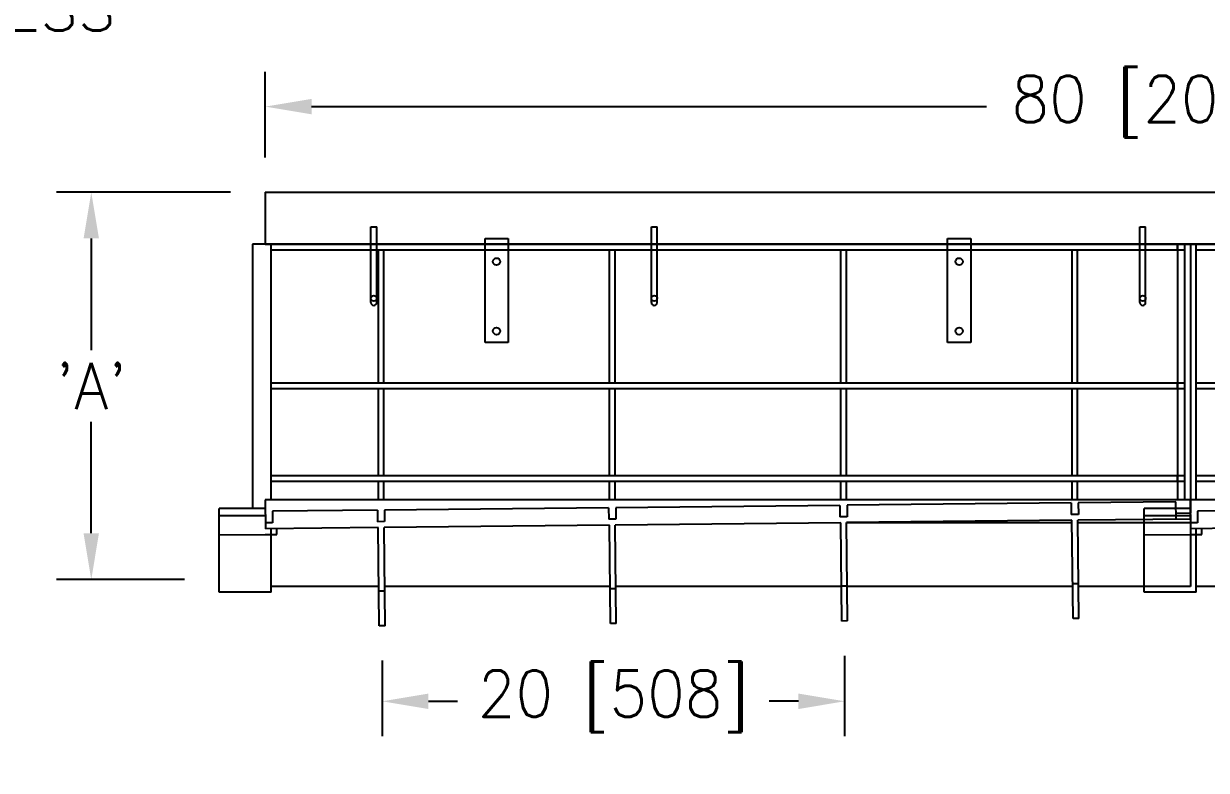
# Model space of a CAD drawing. Extents: x -50 to 148, y -1 to 62.
# Drawn here: x 51.5 to 102.6, y 1.8 to 34 of the extents above; entities that cross this region are included whole.
import ezdxf

# ---------------------------------------------------------------- set-up
doc = ezdxf.new("R2010")
doc.units = 0
doc.header["$LTSCALE"] = 0.015748
doc.header["$MEASUREMENT"] = 0
doc.linetypes.add('HIDDEN', pattern=[0.375, 0.25, -0.125])
for name, color, linetype in [('BASE', 7, 'Continuous'), ('FRAME', 7, 'Continuous'), ('SIDEWALL', 7, 'Continuous')]:
    doc.layers.add(name, color=color, linetype=linetype)
doc.styles.add('Sales', font='romans.shx', dxfattribs={"width": 0.95})
doc.dimstyles.new('Sales Drawing', dxfattribs={"dimscale": 4, "dimtxt": 0.5, "dimasz": 0.5, "dimexe": 0.375, "dimexo": 0.375, "dimgap": 0.09, "dimtad": 0, "dimtih": 1, "dimtoh": 1, "dimdec": 4, "dimzin": 0, "dimdsep": 46, "dimlunit": 5, "dimtxsty": 'Sales', "dimcen": 0.09, "dimclrd": 256, "dimclre": 256, "dimadec": 0, "dimazin": 0, "dimtfac": 0.95, "dimtdec": 4, "dimtofl": 0, "dimtmove": 0, "dimatfit": 3, "dimfxl": 0, "dimtolj": 1, "dimtzin": 0, "dimlwd": -1, "dimlwe": -1, "dimarcsym": 0})

# ---------------------------------------------------------------- blocks, each defined once
blk = doc.blocks.new('*D16')
for p, q in [((86.953, 6.709), (86.953, 3.24)), ((66.954, 6.501), (66.954, 3.24)), ((68.954, 4.74), (70.215, 4.74)), ((84.953, 4.74), (83.692, 4.74))]:
    blk.add_line(p, q)
for points in [[(68.954, 5.073), (68.954, 4.406), (66.954, 4.74)], [(84.953, 5.073), (84.953, 4.406), (86.953, 4.74)]]:
    blk.add_solid(points)
at = {"layer": 'Defpoints', "color": 0}
for p in [(86.953, 8.209), (66.954, 8.001), (86.953, 4.74)]:
    blk.add_point(p, dxfattribs=at)
at = {"color": 0, "insert": (76.954, 4.74), "char_height": 2, "attachment_point": 5, "style": 'Sales'}
blk.add_mtext('\\A1;20 [508]', dxfattribs=at)
blk = doc.blocks.new('*D17')
for p, q in [((61.902, 28.238), (61.902, 31.937)), ((141.902, 28.238), (141.902, 31.937)), ((63.902, 30.437), (93.083, 30.437)), ((139.902, 30.437), (110.722, 30.437))]:
    blk.add_line(p, q)
for points in [[(63.902, 30.77), (63.902, 30.104), (61.902, 30.437)], [(139.902, 30.77), (139.902, 30.104), (141.902, 30.437)]]:
    blk.add_solid(points)
at = {"layer": 'Defpoints', "color": 0}
for p in [(141.902, 30.437), (61.902, 26.738), (141.902, 26.738)]:
    blk.add_point(p, dxfattribs=at)
at = {"color": 0, "insert": (101.902, 30.437), "char_height": 2, "attachment_point": 5, "style": 'Sales'}
blk.add_mtext('\\A1;80 [2032]+', dxfattribs=at)
blk = doc.blocks.new('*D18')
for p, q in [((60.402, 26.738), (52.876, 26.738)), ((54.376, 24.738), (54.376, 19.919)), ((54.376, 12), (54.376, 16.818)), ((58.402, 10), (52.876, 10))]:
    blk.add_line(p, q)
for points in [[(54.043, 24.738), (54.709, 24.738), (54.376, 26.738)], [(54.043, 12), (54.709, 12), (54.376, 10)]]:
    blk.add_solid(points)
at = {"layer": 'Defpoints', "color": 0}
for p in [(61.902, 26.738), (54.376, 10), (59.902, 10)]:
    blk.add_point(p, dxfattribs=at)
at = {"color": 0, "insert": (54.376, 18.369), "char_height": 2, "attachment_point": 5, "style": 'Sales'}
blk.add_mtext("\\A1;'A'", dxfattribs=at)
blk = doc.blocks.new('*D23')
for p, q in [((30.856, 27.988), (30.856, 39.553)), ((34.856, 27.988), (34.856, 39.553)), ((28.856, 38.053), (26.856, 38.053)), ((36.856, 38.053), (38.856, 38.053))]:
    blk.add_line(p, q)
for points in [[(28.856, 38.387), (28.856, 37.72), (30.856, 38.053)], [(36.856, 38.387), (36.856, 37.72), (34.856, 38.053)]]:
    blk.add_solid(points)
at = {"layer": 'Defpoints', "color": 0}
for p in [(34.856, 38.053), (30.856, 26.488), (34.856, 26.488)]:
    blk.add_point(p, dxfattribs=at)
at = {"color": 0, "insert": (48.535, 38.053), "char_height": 2, "attachment_point": 5, "style": 'Sales'}
blk.add_mtext('\\A1;4 [102] MIN.\\POR SLAB\\PTHICKNESS', dxfattribs=at)

msp = doc.modelspace()

# ---------------------------------------------------------------- linework, layer by layer
at = {"layer": 'BASE', "linetype": 'Continuous'}
for p, q in [((61.89727, 13.44906), (61.91027, 12.19907)), ((101.90247, 13.44906), (61.89727, 13.44906)), ((96.74559, 13.31139), (87.05611, 13.21063)), ((96.74559, 13.31139), (96.75079, 12.81142)), ((101.28034, 13.35855), (97.05557, 13.31462)), ((97.05557, 13.31462), (97.06077, 12.81464)), ((101.28814, 12.60859), (101.28034, 13.35855)), ((101.89727, 13.44906), (101.91027, 12.19907)), ((141.90247, 13.44906), (101.89727, 13.44906)), ((101.90247, 13.44906), (101.90247, 12.865)), ((59.90247, 9.44877), (59.90247, 13.06902)), ((61.90123, 13.06902), (59.90247, 13.06902)), ((66.74721, 12.99942), (62.21246, 12.95226)), ((62.21246, 12.95226), (62.21766, 12.45228)), ((66.74721, 12.99942), (66.75241, 12.49944)), ((76.74667, 13.10341), (67.05719, 13.00264)), ((67.05719, 13.00264), (67.06239, 12.50267)), ((76.74667, 13.10341), (76.75187, 12.60344)), ((86.74613, 13.2074), (77.05665, 13.10663)), ((77.05665, 13.10663), (77.06185, 12.60666)), ((86.74613, 13.2074), (86.75133, 12.70743)), ((87.05611, 13.21063), (87.06131, 12.71065)), ((97.06077, 12.81464), (96.75079, 12.81142)), ((99.90247, 9.44877), (99.90247, 13.06902)), ((101.90123, 13.06902), (99.90247, 13.06902)), ((101.90551, 12.86503), (101.28554, 12.85858)), ((101.90811, 12.61504), (101.90551, 12.86503)), ((106.74721, 12.99942), (102.21246, 12.95226)), ((102.21246, 12.95226), (102.21766, 12.45228)), ((61.90447, 12.75672), (59.90247, 12.75672)), ((62.21766, 12.45228), (61.90767, 12.44906)), ((67.06239, 12.50267), (66.75241, 12.49944)), ((76.78447, 12.35376), (67.035, 12.25237)), ((77.06185, 12.60666), (76.75187, 12.60344)), ((76.82867, 8.10399), (76.78447, 12.35376)), ((86.78393, 12.45775), (77.03446, 12.35636)), ((77.07865, 8.10659), (77.03446, 12.35636)), ((87.06131, 12.71065), (86.75133, 12.70743)), ((86.82812, 8.20798), (86.78393, 12.45775)), ((96.78339, 12.56175), (87.03391, 12.46035)), ((87.07811, 8.21058), (87.03391, 12.46035)), ((96.78456, 12.44906), (87.03403, 12.44906)), ((96.82758, 8.31198), (96.78339, 12.56175)), ((101.90811, 12.61504), (97.03337, 12.56435)), ((97.07757, 8.31458), (97.03337, 12.56435)), ((101.90247, 12.44906), (97.03457, 12.44906)), ((101.90447, 12.75672), (99.90247, 12.75672)), ((101.90247, 12.61504), (101.90247, 9.69887)), ((102.21766, 12.45228), (101.90767, 12.44906)), ((66.78501, 12.24977), (61.91027, 12.19907)), ((62.15247, 9.44877), (62.15247, 12.20159)), ((66.82921, 8), (66.78501, 12.24977)), ((67.07919, 8.0026), (67.035, 12.25237)), ((106.78501, 12.24977), (101.91027, 12.19907)), ((102.15247, 9.44877), (102.15247, 12.20159)), ((97.06197, 9.81449), (96.81199, 9.81189)), ((62.15247, 9.44877), (59.90247, 9.44877)), ((66.81137, 9.69877), (62.15247, 9.69877)), ((67.06359, 9.50252), (66.81361, 9.49992)), ((76.81192, 9.69877), (67.06139, 9.69877)), ((77.06305, 9.60651), (76.81307, 9.60391)), ((86.81246, 9.69877), (77.06193, 9.69877)), ((87.06251, 9.7105), (86.81253, 9.7079)), ((96.813, 9.69877), (87.06247, 9.69877)), ((101.90247, 9.69877), (97.06301, 9.69877)), ((102.15247, 9.44877), (99.90247, 9.44877)), ((106.81137, 9.69877), (102.15247, 9.69877)), ((87.07811, 8.21058), (86.82812, 8.20798)), ((97.07757, 8.31458), (96.82758, 8.31198)), ((67.07919, 8.0026), (66.82921, 8)), ((77.07865, 8.10659), (76.82867, 8.10399))]:
    msp.add_line(p, q, dxfattribs=at)
at = {"layer": 'BASE'}
for p, q in [((59.90247, 11.92818), (62.40246, 11.95418)), ((61.90247, 11.94898), (62.15246, 11.95158)), ((62.15247, 11.95158), (62.40246, 11.95418)), ((62.40246, 11.95418), (62.39986, 12.20417)), ((99.90247, 11.92818), (102.40246, 11.95418)), ((101.90247, 11.94898), (102.15246, 11.95158)), ((102.15247, 11.95158), (102.40246, 11.95418)), ((102.40246, 11.95418), (102.39986, 12.20417))]:
    msp.add_line(p, q, dxfattribs=at)
at = {"layer": 'FRAME'}
for p, q in [((61.90247, 26.73771), (141.90247, 26.73771)), ((61.90247, 26.73771), (61.90247, 24.48771)), ((66.46747, 21.97046), (66.46747, 25.23771)), ((66.46747, 25.23771), (66.71747, 25.23771)), ((66.71747, 21.97046), (66.71747, 25.23771)), ((78.59747, 21.97046), (78.59747, 25.23771)), ((78.59747, 25.23771), (78.84747, 25.23771)), ((78.84747, 21.97046), (78.84747, 25.23771)), ((99.71747, 21.97046), (99.71747, 25.23771)), ((99.71747, 25.23771), (99.96747, 25.23771)), ((99.96747, 21.97046), (99.96747, 25.23771)), ((71.40247, 24.73771), (72.40247, 24.73771)), ((71.40247, 20.23771), (71.40247, 24.73771)), ((72.40247, 24.73771), (72.40247, 20.23771)), ((91.40247, 24.73771), (92.40247, 24.73771)), ((91.40247, 20.23771), (91.40247, 24.73771)), ((92.40247, 24.73771), (92.40247, 20.23771)), ((61.90247, 24.48771), (141.90247, 24.48771)), ((72.40247, 20.23771), (71.40247, 20.23771)), ((92.40247, 20.23771), (91.40247, 20.23771))]:
    msp.add_line(p, q, dxfattribs=at)
for centre in [(71.90247, 23.73771), (91.90247, 23.73771), (71.90247, 20.73771), (91.90247, 20.73771)]:
    msp.add_circle(centre, 0.15625, dxfattribs=at)
for centre in [(66.59247, 21.97046), (78.72247, 21.97046), (99.84247, 21.97046)]:
    msp.add_arc(centre, 0.125, 180, 0, dxfattribs=at)
for centre in [(66.59247, 22.15479), (78.72247, 22.15479), (99.84247, 22.15479)]:
    msp.add_ellipse(centre, major_axis=(-0.125, 0), ratio=0.96592583, dxfattribs=at)
at = {"layer": 'SIDEWALL', "linetype": 'Continuous'}
for p, q in [((101.90247, 24.48771), (61.34247, 24.48771)), ((61.34247, 24.48771), (61.34247, 13.06902)), ((62.15247, 13.44906), (62.15247, 24.48771)), ((101.65247, 24.23771), (62.15247, 24.23771)), ((66.77747, 24.23771), (66.77747, 18.48771)), ((67.02747, 18.48771), (67.02747, 24.23771)), ((76.77747, 24.23771), (76.77747, 18.48771)), ((77.02747, 18.48771), (77.02747, 24.23771)), ((86.77747, 24.23771), (86.77747, 18.48771)), ((87.02747, 18.48771), (87.02747, 24.23771)), ((96.77747, 24.23771), (96.77747, 18.48771)), ((97.02747, 18.48771), (97.02747, 24.23771)), ((101.34247, 24.23771), (101.34247, 24.48771)), ((141.90247, 24.48771), (101.34247, 24.48771)), ((101.34247, 24.48771), (101.34247, 13.44906)), ((101.65247, 24.48771), (101.65247, 13.44906)), ((101.90247, 24.48771), (101.90247, 13.44906)), ((102.15247, 13.44906), (102.15247, 24.48771)), ((141.65247, 24.23771), (102.15247, 24.23771)), ((101.65247, 18.48771), (62.15247, 18.48771)), ((101.34247, 18.23771), (101.34247, 18.48771)), ((141.65247, 18.48771), (102.15247, 18.48771)), ((101.65247, 18.23771), (62.15247, 18.23771)), ((66.77747, 18.23771), (66.77747, 14.48771)), ((67.02747, 14.48771), (67.02747, 18.23771)), ((76.77747, 18.23771), (76.77747, 14.48771)), ((77.02747, 14.48771), (77.02747, 18.23771)), ((86.77747, 18.23771), (86.77747, 14.48771)), ((87.02747, 14.48771), (87.02747, 18.23771)), ((96.77747, 18.23771), (96.77747, 14.48771)), ((97.02747, 14.48771), (97.02747, 18.23771)), ((141.65247, 18.23771), (102.15247, 18.23771)), ((101.65247, 14.48771), (62.15247, 14.48771)), ((101.34247, 14.23771), (101.34247, 14.48771)), ((141.65247, 14.48771), (102.15247, 14.48771)), ((101.65247, 14.23771), (62.15247, 14.23771)), ((66.77747, 14.23771), (66.77747, 13.44906)), ((67.02747, 13.44906), (67.02747, 14.23771)), ((76.77747, 14.23771), (76.77747, 13.44906)), ((77.02747, 13.44906), (77.02747, 14.23771)), ((86.77747, 14.23771), (86.77747, 13.44906)), ((87.02747, 13.44906), (87.02747, 14.23771)), ((96.77747, 14.23771), (96.77747, 13.44906)), ((97.02747, 13.44906), (97.02747, 14.23771)), ((141.65247, 14.23771), (102.15247, 14.23771)), ((62.15247, 12.44901), (62.15247, 12.45161)), ((102.15247, 12.44901), (102.15247, 12.45161))]:
    msp.add_line(p, q, dxfattribs=at)
at = {"layer": 'SIDEWALL', "linetype": 'HIDDEN'}
msp.add_line((101.90247, 24.48771), (101.90247, 13.44906), dxfattribs=at)

# ---------------------------------------------------------------- dimensions: what is measured, and where the dimension line sits
for base, p1, p2, text, picture, middle in [((34.85562, 38.05347), (30.85562, 26.48771), (34.85562, 26.48771), '<> MIN.\\POR SLAB\\PTHICKNESS', '*D23', (48.53467, 38.05347)), ((141.90247, 30.43694), (61.90247, 26.73771), (141.90247, 26.73771), '<>+', '*D17', (101.90247, 30.43694))]:
    dim = msp.add_linear_dim(base=base, p1=p1, p2=p2, text=text, dimstyle='Sales Drawing')
    dim.commit()
    dim.dimension.update_dxf_attribs({"geometry": picture, "text_midpoint": middle})
dim = msp.add_linear_dim(base=(54.37604, 9.99971), p1=(61.90247, 26.73771), p2=(59.90247, 9.99971), angle=90, text="'A'", dimstyle='Sales Drawing')
dim.commit()
dim.dimension.update_dxf_attribs({"geometry": '*D18', "text_midpoint": (54.37604, 18.36871)})
dim = msp.add_linear_dim(base=(86.95312, 4.73957), p1=(66.9542, 8.0013), p2=(86.95312, 8.20928), dimstyle='Sales Drawing')
dim.commit()
dim.dimension.update_dxf_attribs({"geometry": '*D16', "text_midpoint": (76.95366, 4.73957)})

doc.saveas('drawing.dxf')
